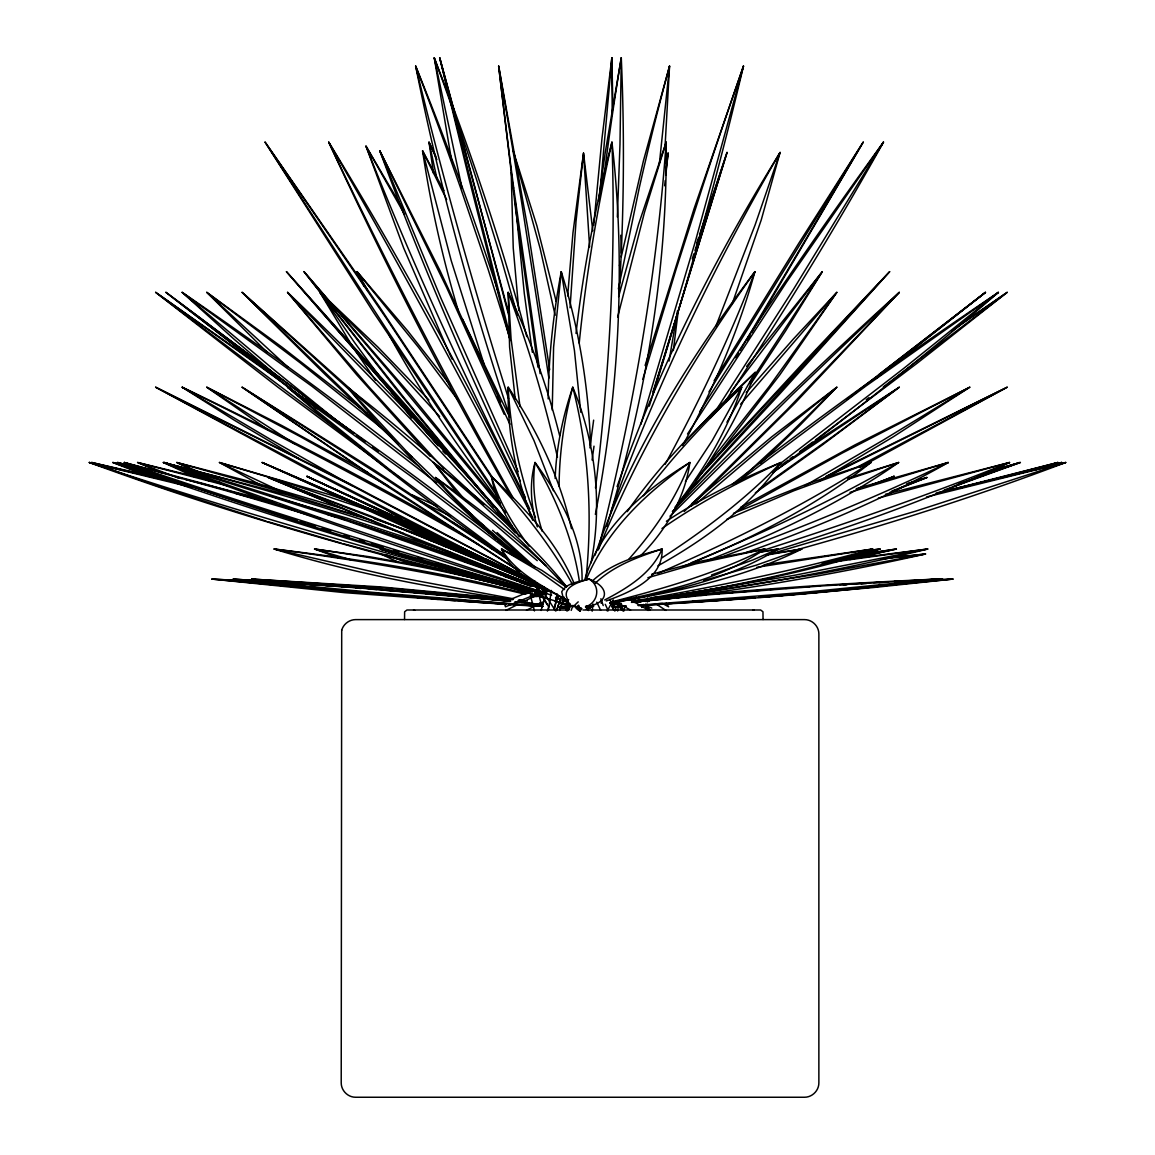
<?xml version="1.0" encoding="UTF-8"?>
<svg xmlns="http://www.w3.org/2000/svg" width="1155" height="1155" viewBox="0 0 1155 1155"><rect width="100%" height="100%" fill="white"/><g stroke="black" fill="none" stroke-linecap="round" stroke-linejoin="round"><path stroke-width="1.5" d="M548.192 398.894C548.611 356.202 553.404 313.626 561.243 271.67C578.944 327.962 588.53 386.665 590.595 445.613M511.203 172.514L513.239 247.964L518.812 310.58M580.272 607.689L580.214 611.269L581.008 607.79M582.033 580.806C583.073 536.96 560.132 496.852 535.054 462.491C529.091 483.555 530.867 506.15 537.32 526.868M559.078 486.111C559.381 452.731 564.088 419.438 572.765 387.214C595.691 442.351 602.65 504.186 591.057 562.86M617.348 216.996L619.99 144.231L621.274 57.75L605.206 152.705L598.507 200.638M570.05 307.764L576.027 221.284L583.52 153.081L592.804 230.885M619.167 293.139C623.96 214.787 624.725 136.174 621.274 57.75A3120.897 2675.817 64.3 0 0 603.776 177.841M555.165 478.473C556.306 447.375 562.702 416.623 572.765 387.214C588.805 449.873 592.76 515.419 585.874 579.666M567.654 295.911L572.952 232.862L583.52 153.081L589.628 246.953M665.063 146.353L669.553 66.037L643.393 160.978L621.231 256.843M599.488 197.332L611.861 57.75L612.872 104.99M593.684 225.398L602.015 138.08L611.861 57.75A3120.897 1872.457 -73.8 0 1 612.15 114.157M678.303 310.608L673.322 350.571M664.659 185.796L665.222 180.57M665.771 175.329L668.11 153.081L665.93 161.31M579.218 343.078C586.018 275.511 597.222 208.42 611.933 142.137C626.313 266.083 618.863 392.021 595.374 514.394M576.027 333.42C583.318 268.884 595.821 205.027 611.933 142.137C616.005 256.439 609.609 370.943 595.951 484.436L595.504 487.915M659.433 163.115L669.553 66.037A3120.897 3003.058 35 0 0 639.249 187.904L618.387 288.866M665.858 171.806L668.11 153.081L665.728 163.375M592.082 460.036L594.017 446.162M589.887 447.88L593.641 420.146M592.169 611.197L593.064 604.065M601.192 603.3L601.64 599.734M677.523 310.724L669.063 361.067M617.636 610.995L618.416 605.668M548.394 609.768L551.426 590.465M554.544 609.551L557.028 593.771M619.484 265.664L620.192 262.127M617.651 317.033L644.519 212.231L666.19 142.137C667.576 272.421 644.577 402.113 606.62 526.463M598.377 548.784C632.146 415.439 656.473 279.438 666.19 142.137L638.542 224.46L618.604 296.575M645.934 609.349L647.262 604.195M645.111 365.428L693.996 208.925L743.488 66.037C717.269 177.119 686.575 287.119 652.46 396.021M541.06 610.475L547.167 589.7M547.441 611.096L548.971 605.913M560.161 609.623L563.207 599.243M642.714 379.418L676.065 269.404L702.197 187.904A3120.897 1447.634 -75.4 0 1 743.488 66.037L695.368 241.366L640.866 424.361M663.822 357.53L727.044 152.431L699.555 234.653M653.239 392.469L727.044 152.431L694.992 250.404M584.69 580.041C599.546 527.185 644.678 489.879 689.867 462.491C684.973 498.368 665.525 530.824 640.216 556.133M653.008 391.675L663.273 359.248M649.24 406.156L651.925 397.71M556.724 610.403L561.056 596.991M559.713 610.475L564.044 597.077M692.264 258.836L693.91 253.782M696.855 242.824L698.472 237.916M617.088 486.602C657.989 369.268 715.017 258.085 780.087 152.431L761.246 219.926L732.169 303.909M553.707 609.147L558.428 595.706M556.465 610.547L561.186 597.106M567.87 610.649L570.224 603.935M571.205 610.374L572.981 605.336M595.042 555.18C630.486 451.894 689.564 358.469 754.922 271.67C738.117 332.366 712.621 390.332 682.605 445.599M610.937 511.809C655.463 386.882 713.458 267.007 780.087 152.431L755.052 225.095L715.883 326.186M598.29 549.968C638.195 450.912 693.014 358.454 754.922 271.67C730.09 336.827 700.002 399.875 666.854 461.192L665.121 464.339M586.134 579.796C606.519 530.491 646.482 492.131 689.867 462.491C676.267 498.325 654.423 530.477 629.013 558.948M646.194 601.495L647.637 598.232M647.536 601.957L648.98 598.694M555.44 601.51L557.085 598.348M610.62 604.339L612.28 601.192M622.978 611.038L625.461 606.303M633.749 601.957L636.217 597.207M607.256 610.995L613.276 599.936M747.285 340.018L749.999 335.499M751.804 332.481L863.218 142.137L798.957 243.012L714.093 380.731M740.283 350.225L863.218 142.137L708.953 391.848M735.735 357.747L738.464 353.242M726.957 422.239L755.269 372.329L712.664 412.609L682.721 444.661M687.543 433.948L786.497 282.21L883.488 142.137C833.737 231.159 780.217 318.044 724.07 403.167M699.612 411.873C757.853 319.935 819.545 230.206 883.488 142.137L793.37 289.486L715.436 411.209M641.704 607.443L643.638 604.44M645.587 601.452L647.522 598.463M750.461 384.341L785.573 330.936L822.288 271.67L746.592 366.453M749.739 382.839L822.288 271.67L730.754 392.238M627.252 511.651C659.375 465.09 699.324 424.448 741.712 387.214C727.361 431.075 703.15 471.081 674.953 507.363M685.42 481.447L712.26 440.546L741.712 387.214C706.167 420.752 672.629 456.586 643.335 495.755M717.37 456.167L779.842 374.812L836.826 292.345L793.095 339.325L746.231 392.599M673.091 511.304C707.048 469.349 736.385 423.077 755.269 372.329L725.542 401.94M704.016 469.594L769.331 386.333L836.826 292.345L740.615 404.178M678.404 503.06L690.762 488.493M695.555 479.917L889.639 271.67L779.279 394.447L676.801 505.269M699.035 475.47L805.367 360.678L889.639 271.67L683.37 497.343M710.267 418.096L720.706 406.906M672.398 511.564L674.867 508.994C747.299 434.367 822.201 362.136 899.297 292.345L795.521 402.546L691.051 506.179M670.001 516.184L792.489 394.49L899.297 292.345L786.8 409.938L684.208 511.506M595.042 583.434C613.464 565.733 638.239 556.797 662.089 549.015C663.446 578.944 629.475 592.313 606.245 600.975M568.664 599.561L566.08 602.044L573.024 606.808L578.207 601.87M760.539 463.184L799.693 425.574L836.826 387.214L771.742 436.821L691.903 503.594M566.831 610.981L569.458 608.613M742.145 477.852L786.887 436.532L836.826 387.214L770.529 440.546L695.96 503.898M592.298 581.052C611.428 563.221 637.488 555.858 662.089 549.015C651.564 573.515 627.324 588.155 604.671 599.994M875.981 378.479L985.504 292.345L878.608 374.812M875.865 378.234L886.953 369.571M888.339 368.488L985.504 292.345L855.205 392.945M735.36 483.873L865.514 386.333L998.396 292.345C925.574 355.495 849.993 415.41 772.623 472.871M847.366 399.211L857.039 391.704M859.811 389.553L863.954 386.333M846.947 399.341L851.076 396.151M731.909 484.523C818.419 417.33 907.541 353.531 998.396 292.345L903.643 368.488L777.907 465.407M883.301 386.911L1007.174 292.345L958.664 325.696M866.207 399.745L869.022 397.652M799.693 451.648L812.644 442.091M815.517 439.968L917.214 363.175L1007.174 292.345L951.72 331.052M780.896 465.436L788.186 460.123M758.979 489.215L832.755 436.532L899.297 387.214L800.386 451.677M755.37 492.824L822.331 444.978L899.297 387.214L772.695 472.323M661.959 528.514C699.295 502.584 739.604 481.216 780.968 462.491C749.97 507.146 704.738 539.587 657.859 565.878M666.406 521.252C702.298 497.545 741.221 478.776 780.968 462.491C745.524 499.263 704.55 530.289 661.757 557.966M790.034 458.651L792.98 456.658M818.693 481.375L893.263 436.821L969.767 387.214L854.83 444.978L740.514 507.42M737.034 511.304L842.269 453.049L969.767 387.214L882.492 440.546L804.544 485.995M586.408 609.306L592.602 605.826M859.926 467.385L1007.174 387.214L825.839 476.495M857.27 467.125L1007.174 387.214L825.666 477.463M505.89 610.403L516.978 604.902M521.728 602.549L540.728 593.15M543.904 591.577L547.066 590.003M526.507 610.23L534.419 606.303M540.757 603.17L543.918 601.596M866.726 463.646L869.022 462.491L867.405 463.299M566.037 610.201L569.314 608.699M642.296 606.678L645.356 605.278M726.654 519.432L794.005 490.702L870.942 462.491C814.492 507.449 749.133 539.731 682.533 566.73M733.439 513.325L807.995 483.584L870.942 462.491C803.562 505.861 731.519 541.551 658.047 573.328M880.37 482.4L894.259 476.336L871.678 484.797M882.81 481.216L894.259 476.336L876.313 483.18M505.789 601.351L532.325 590.407M540.295 592.457L505.457 606.808L504.576 603.632M543.615 591.086L546.921 589.714M752.872 610.316L754.071 609.999M691.094 562.846C762.184 533.581 832.048 500.981 898.648 462.491L847.914 478.199M890.029 492.319L926.902 477.491L906.848 483.858M706.34 560.955C773.561 534.909 839.468 504.028 898.648 462.491L847.756 479.397M898.373 488.551L926.902 477.491L907.296 483.902M891.992 491.005L896.785 489.157M718.006 558.327C796.156 529.9 873.368 498.671 948.269 462.491L856.288 488.681M1019.302 462.491L953.294 486.472M745.784 552.639C815.444 527.893 883.965 499.162 948.269 462.491L850.008 492.348M954.275 486.472L1020.37 462.491L988.319 471.37M944.241 489.994L952.601 487.049M1041.492 468.237L1057.908 462.491L944.92 491.193M984.305 474.705L1020.37 462.491L988.319 471.659M1048.523 467.082L1061.676 462.491L976.812 483.584M958.275 484.003L985.316 474.705M647.868 577.717L695.7 563.885L764.855 549.015C719.536 580.33 664.053 591.562 611.053 602.607M711.509 574.973L753.161 559.829L778.008 549.015L759.528 552.003M1035.862 469.71L1057.908 462.491L968.987 485.649M1042.965 468.598L1061.676 462.491L1003.117 477.477M761.362 550.906C845.041 524.211 927.985 495.12 1009.542 462.491L885.394 494.311M773.027 551.166C853.502 526.29 932.937 497.632 1009.542 462.491L878.392 498.094M651.622 574.295L700.262 561.272L764.855 549.015C716.114 573.414 663.461 588.79 610.778 602.073M771.872 553.548L915.496 511.203L1065.747 462.491L936.142 493.055M790.958 551.411C883.792 525.77 975.701 496.65 1065.747 462.491L926.555 496.968M703.669 580.619L756.352 565.142L801.873 549.015L767.469 554.285M960.44 487.944L965.566 486.573M964.858 486.717L969.983 485.374M631.236 597.871L609.71 603.04M822.187 563.496L880.081 549.015L865.398 550.848M586.769 607.804L593.728 606.187M630.356 598.434L609.956 602.809M849.82 559.569L896.41 549.015L860.085 554.458M848.766 559.107L896.41 549.015L856.692 555.295M586.163 607.646L593.02 606.274M758.922 552.509L778.008 549.015C727.376 580.46 667.561 592.169 609.84 603.372M765.693 555.237L801.873 549.015C742.001 578.958 675.415 591.836 609.97 603.184M756.684 567.35L872.718 549.015C796.084 574.916 716.201 589.397 636.419 601.524M651.42 597.944L656.473 597.063M619.874 603.43L613.19 604.57L620.076 603.617M633.258 601.134C713.747 587.159 793.933 570.815 872.718 549.015L764.119 564.737M619.08 603.43L612.222 604.57L619.253 603.617M636.217 600.571L639.653 599.994M646.54 599.994L653.615 598.896M660.689 597.785L793.182 575.537L927.754 549.015L840.97 560.06M832.885 562.037L927.754 549.015C839.483 570.599 749.898 586.495 659.895 598.839M645.428 599.965L648.865 599.459M652.301 598.954L655.737 598.449M660.877 597.684C734.869 586.264 808.702 571.956 880.081 549.015L864.835 551.108M676.946 596.485L816.802 574.223L925.545 553.996L886.795 558.053M668.355 597.727L671.806 597.236M633.85 601.697L639.018 600.975M824.887 556.19L828.409 555.699M621.159 603.386L613.031 604.455L621.433 603.531M581.644 608.584L578.323 609.017L581.774 608.801M586.639 607.92L589.96 607.487M667.85 598.969L671.387 598.492M676.686 597.799C760.235 586.957 843.352 572.534 925.545 553.996L881.193 559.164M851.307 552.595L854.83 552.162M586.523 608.209L589.902 607.79M631.482 602.116C732.934 590.104 834.978 583.838 937.008 579.074C837.895 592.544 738.074 600.051 638.239 605.624M631.54 602.419L649.76 600.412M636.578 601.87L711.408 594.565L819.963 586.061M633.821 602.419L639.191 601.87M637.3 602.405L640.837 602.044M653.311 600.023L660.357 599.315M663.88 598.954L670.911 598.247M676.195 597.713L681.479 597.178M646.02 601.192L649.428 600.86M889.321 584.473L896.294 583.78M899.774 583.434L942.581 579.074L915.092 580.431M878.666 585.498L884.023 584.993M688.423 596.529L695.382 595.879M700.594 595.403L705.806 594.912M814.391 592.688L942.581 579.074L916.839 580.489M869.051 587.043L952.976 579.074L920.766 580.691M837.101 589.873L840.652 589.555M847.77 588.935L853.097 588.458M858.439 587.996L865.543 587.361M786.786 595.085L809.207 593.136M712.722 594.276L719.551 593.699M726.38 593.107L733.208 592.529M823.385 591.042L826.792 590.754M758.633 597.366L769.187 596.514M772.709 596.225L783.263 595.374M741.755 591.793L747.054 591.374M754.114 590.826L761.174 590.263M770.01 589.57L776.983 589.036M760.38 597.366L873.281 587.548L952.976 579.074L920.521 580.893M738.926 598.853L726.538 599.763M742.506 598.579L753.262 597.77M692.177 601.38L695.758 601.12M755.24 597.741L727.809 599.763M785.588 588.415L792.474 587.924M801.065 587.289L809.756 586.682M656.199 603.82L661.57 603.43M700.854 601.567L705.979 601.206M711.119 600.845L723.117 600.008M707.077 601.206L692.163 602.13M710.542 600.961L724.358 600.008M818.549 586.105L937.008 579.074L801.065 592.631L638.138 605.278M843.367 585.008L846.918 584.762M624.869 605.971L614.59 606.664L626.169 606.26M640.274 604.931L643.696 604.7M614.085 606.895L626.111 606.086M586.697 608.57L590.422 608.237M674.78 603.242L689.708 602.347M861.154 583.838L866.539 583.506M879.085 582.712L887.863 582.178M839.656 584.704L846.803 584.271M853.964 583.838L866.481 583.087M641.4 605.249L672.311 603.473M898.085 581.571L909.996 580.878M873.628 582.654L887.372 581.903M894.244 581.528L908.003 580.777M904.726 581.571L910.097 581.268M614.431 606.794L624.971 606.216M569.054 609.999L406.95 609.999L404.625 611.775L404.539 619.542M582.943 609.999L760.654 609.999L762.964 611.775L763.051 619.542M266.892 581.903L211.885 579.074L344.912 592.688L505.933 604.412M273.764 582.279L280.622 582.654M534.245 606.029L509.456 604.628M266.632 582.178L211.885 579.074L358.526 592.631L542.922 606.346M291.392 583.304L300.358 583.838M309.323 584.387L320.022 585.051M273.648 582.596L277.243 582.827M494.73 603.473L505.327 604.137M558.933 607.458L569.372 608.122M576.331 608.57L579.81 608.801M325.349 585.412L335.975 586.105M341.288 586.451L353.603 587.289M534.693 605.855L510.582 604.224M560.348 607.487L568.895 608.079M472.251 601.928L461.986 601.178M477.434 602.275L489.532 603.112M341.649 587.058L345.201 587.303M505.442 603.863L452.702 600.08M357.097 587.548L509.904 600.571M560.189 607.516L568.823 608.151M355.841 588.054L361.111 588.444M369.889 589.093L376.92 589.613M542.922 606.245L375.62 592.631L233.223 579.074L381.699 589.295L509.947 601.12M446.783 600.037L455.229 600.672M385.683 590.277L392.642 590.811M399.601 591.36L406.546 591.909M413.49 592.457L422.08 593.165M425.516 593.439L510.799 601.033M446.537 599.532L339.512 590.176L233.223 579.074L360.187 588.054L510.12 601.365M417.186 597.655L422.456 598.088M431.248 598.81L438.265 599.387M519.606 601.87L523.056 602.217M515.289 601.87L541.074 604.455L515.217 601.668M508.2 599.344L386.376 588.054L251.761 579.074L268.841 581.514M518.581 601.495L523.778 602.044M518.624 600.513L523.821 601.091M282.484 582.683L251.761 579.074L381.035 586.928L510.221 599.012M559.93 606.577L568.664 607.588M576.258 608.151L579.767 608.584M519.057 600.023L524.37 600.701M413.519 609.999L414.717 610.316M273.995 582.236L277.561 582.712M525.135 601.466L518.09 600.47M539.385 603.372L542.951 603.848M512.863 599.719C432.302 588.01 351.943 573.082 274.067 549.015C358.988 559.28 443.881 572.129 526.709 593.843M560.709 606.519L569.588 607.905L561.07 606.346M519.865 599.893L523.244 600.441M520.371 599.994L527.344 601.134M539.573 603.141L543.052 603.704M513.513 598.824L388.889 575.537L274.067 549.015C358.382 560.161 442.408 574.208 525.106 594.204M440.358 569.372L370.524 556.912L314.535 549.015L339.931 558.341M138.86 468.439L112.815 462.491L141.791 473.911M171.518 480.783L91.649 462.491L124.783 474.546M180.989 483.584L89.253 462.491C233.267 515.347 381.164 557.143 530.535 591.88M529.842 591.476L460.138 574.714M176.888 477.362L182.042 478.603M185.493 479.44L274.529 502.18M138.716 468.742L112.815 462.491L159.274 478.776M530.289 591.476L480.913 579.391M167.461 480.653L91.649 462.491L103.387 466.389M500.216 584.069L529.394 591.374M220.547 482.718L137.589 462.491L162.407 473.189M191.196 487.193L89.253 462.491C235.302 511.073 383.316 553.577 532.296 592.169M462.318 574.714L472.453 577.269M530.217 595.417L535.169 596.673M555.483 597.842L558.861 598.709M563.929 599.994L567.307 600.86M537.537 593.526L542.619 594.825M562.918 599.994L567.986 601.293M458.405 574.295L343.006 543.644M151.016 471.067L117.579 462.491C256.959 512.43 398.605 556.017 541.811 593.526L463.964 571.119M510.712 586.249L529.871 591.259M555.887 598.016L559.294 598.911M562.687 599.806L567.798 601.149L563.019 598.723M486.703 580.517L491.77 581.846M150.338 471.197L117.579 462.491L296.979 520.645M235.649 493.387L262.387 500.563M520.327 588.516L525.381 589.887M228.603 486.111L137.589 462.491L177.913 477.766M539.428 592.631C399.284 555.122 260.712 511.737 124.264 462.491L203.453 483.584L296.922 510.308M531.906 595.244L537.089 596.659M539.674 594.002L543.052 594.926M561.648 600.066L568.404 601.943M264.12 501.039L277.936 504.865M269.577 495.74L347.352 518.22L449.945 552.104M555.685 597.424L559.15 598.406M562.629 599.387L567.827 600.845M524.63 589.743L529.64 591.158M542.763 593.526L546.171 594.507M563.221 599.387L568.332 600.845M528.903 592.486C458.665 572.635 386.708 559.54 314.535 549.015L350.817 559.829M535.747 594.45L539.168 595.417M341.331 543.182L267.845 521.641M539.356 592.544C400.034 552.307 261.564 509.167 124.264 462.491L226.062 490.702L319.892 518.335M436.431 563.005L441.585 564.535M445.036 565.546L462.245 570.613M434.569 565.199L380.154 549.015L406.892 556.912M555.252 600.975L567.394 604.57L380.154 549.015M515.91 587.447L529.438 591.461M391.949 552.509L453.67 570.758M574.078 606.548L580.777 608.526M525.15 591.966L550.43 599.488M563.178 603.285L569.603 605.191M577.63 607.588L580.835 608.541M393.552 550.242L398.692 551.772M417.518 557.417L422.658 558.948M326.735 514.22L335.195 516.79M341.952 518.84L347.02 520.385M344.161 535.256L349.258 536.815M359.465 539.919L364.576 541.464M371.376 543.543L383.287 547.152M551.628 595.128C420.969 555.569 291.753 511.261 164.255 462.491C289.963 499.552 414.385 541.089 536.96 587.491M307.028 523.793L315.474 526.406M322.216 528.485L330.662 531.098M392.195 536.223L450.594 555.064L520.443 580.041M266.141 521.136L160.516 487.02M348.723 520.905L414.457 542.013L477.463 563.828M300.329 521.699L305.339 523.273M563.337 598.868L568.361 600.47M342.313 508.503L257.955 483.584L176.773 462.491L193.564 470.663M546.604 593.526L335.528 523.273L164.255 462.491L347.193 520.905L533.682 586.249M358.425 516.04L277.648 490.702L176.773 462.491L199.223 471.991M373.137 520.977L287.119 494.788L163.317 462.491L195.773 477.362M463.299 561.085L534.606 585.643M397.262 531.372C320.209 505.385 242.074 482.703 163.317 462.491L209.835 481.13M511.203 578.915L533.365 586.249L498.05 573.79M534.505 593.093L539.573 594.782M561.099 603.805L570.455 606.938M374.292 518.797L436.951 540.8M504.822 576.634L513.123 579.464M398.894 531.921L403.759 533.61M369.918 510.626L281.502 481.058L219.436 462.491L261.737 485.678M430.007 540.295L435.031 542.056M126.487 475.153L158.856 486.472M531.228 586.249L520.14 582.293L532.036 586.249L514.784 580.041M543.89 590.754L547.051 591.894M413.966 565.142L386.723 555.05M384.788 516.068L425.387 531.372M436.706 542.633L458.391 550.718M441.614 545.03L456.153 550.43M552.249 592.486L418.774 540.67L268.234 477.491L370.437 515.924L505.688 570.801M143.422 474.546L148.418 476.438M541.883 589.353L546.806 591.216M419.958 526.507L329.984 494.788L219.436 462.491L278.99 490.485M532.643 584.777L552.119 592.327M534.693 585.628L400.684 532.296L268.234 477.491L402.258 529.033L521.208 577.601M644.909 605.278L651.781 608.079M522.825 578.28L543.89 587.13L534.029 582.856M507.262 571.48L532.383 582.149M544.525 588.126L416.551 532.282L262.156 462.491L391.314 518.22L529.25 580.041M397.652 561.922L382.002 554.559M563.106 603.285L568.043 605.437M547.383 589.267L262.156 462.491L396.714 520.905L536.57 583.419M411.902 494.788L437.355 506.352M544.655 587.78L306.84 476.336L392.094 515.188M530.751 580.72L536.772 583.477M542.662 586.754L306.84 476.336L440.402 537.84M400.28 519.173L420.16 528.413M438.525 536.757L503.06 567.249M460.989 547.47L481.88 557.273M486.255 559.164L536.945 583.275M574.757 605.956L581.21 609.017M510.308 570.556L537.306 583.405M420.478 501.328L450.508 516.155M461.423 548.279L310.031 470.619L155.651 387.214L349.662 483.743L528.788 578.496M487.814 560.781L325.262 477.159L155.651 387.214L352.78 486.111L528.398 578.438M655.982 596.962L660.66 599.503M651.478 597.51L656.156 600.051M662.407 603.43L668.644 606.808L666.175 603.228M563.467 599.936L569.545 603.242M577.125 607.371L580.157 609.017L577.789 606.462M351.914 485.591L272.392 440.546L182.158 387.214C274.298 431.349 365.327 477.968 453.915 528.889M367.68 472.308L281.907 425.574L206.774 387.214L268.234 429.934M628.898 598.983L648.865 610.403M615.211 601.307L630.572 610.085M388.383 486.111L300.083 436.532L206.774 387.214L295.247 444.184M479.282 545.03C382.19 488.854 282.816 436.691 182.158 387.214L234.191 420.117L299.463 459.011M444.531 517.325L447.505 519.129M564.954 599.142L567.928 600.932M519.663 571.35L383.215 483.743L242.131 387.214L375.086 470.619L506.93 558.053M451.98 521.829L500.548 552.725M489.734 547.383L492.636 549.202M516.617 569.17L519.635 571.075M515.101 568.217L363.132 469.58L242.131 387.214L382.926 477.159L507.204 559.078M502.945 555.757L505.933 557.677M386.708 509.774L402.72 520.183M655.578 603.603L665.901 610.403M647.392 608.18L650.352 610.129M504.908 556.436C429.804 503.551 357.054 447.274 287.552 387.214C367.723 440.777 445.758 497.588 520.66 558.313M270.183 372.762L155.651 292.345L277.951 387.214L400.352 478.184M505.5 556.003L389.596 469.58L287.552 387.214L412.219 477.159L518.869 558.414M273.071 374.812L280.217 379.952M305.945 398.432L310.233 401.521M280.766 381.208L155.651 292.345L363.839 449.396M283.61 383.258L286.469 385.308M287.898 386.333L292.143 389.423M318.708 407.657L353.964 433.327L322.418 409.938M356.823 435.435L365.413 441.744M372.574 447.014L378.291 451.23M568.246 601.972L563.005 597.178L561.72 591.793C567.033 582.394 579.796 581.745 589.151 579.074C611.414 587.866 608.613 603.704 585.441 606.895C598.203 602.751 601.134 586.163 589.151 579.074C580.373 581.485 560.998 586.653 567.524 599.344M578.077 606.851L580.965 609.017L578.179 606.823M313.193 402.546L165.945 292.345L305.093 400.41M349.662 430.165L165.945 292.345L305.541 399.962M356.577 435.435L362.107 439.636M314.117 406.531L316.975 408.726M524.991 561.561C492.911 536.151 461.365 509.413 435.522 477.491C473.81 504.822 511.434 533.35 545.738 565.632M564.55 589.541L537.71 570.382L501.53 549.015C512.069 576.013 543.832 586.711 567.076 600.441C543.572 586.249 515.91 573.616 501.53 549.015L541.767 570.296L565.849 586.783M342.328 425.184L272.392 368.488L182.158 292.345C263.123 347.684 342.515 405.391 419.207 466.533M346.486 428.491L350.658 431.797M528.355 563.135C495.553 536.714 463.53 509.023 435.522 477.491L491.337 521.454L537.248 560.666M367.377 413.591L281.907 347.106L206.774 292.345L267.281 352.434M436.648 482.906L312.038 386.333L182.158 292.345L234.191 339.325L276.623 375.765M387.012 432.432L300.083 362.757L206.774 292.345L288.086 367.319M576.908 608.613L579.622 610.836M531.603 565.286L492.535 530.333M497.516 540.367L501.487 543.745M504.129 546.012L506.785 548.264M535.068 567.163L497.069 532.556M516.805 555.411L519.49 557.735M498.267 539.067L502.223 542.576M504.851 544.915L507.493 547.253M496.217 539.197C442.841 492.434 392.498 442.033 347.366 387.214C394.851 424.015 440.589 463.083 483.887 504.735M480.105 522.638L483.974 526.16M490.442 532.036L494.311 535.559M439.636 467.963L347.366 387.214L408.09 453.049L472.453 515.592M365.832 402.951L242.131 292.345L325.436 374.812L398.417 444.444M354.513 394.49L242.131 292.345L391.834 437.081M324.786 296.849L319.906 292.345L352.694 346.774M329.969 301.628L377.916 347.106L428.981 400.02M406.026 451.591L412.349 457.539M323.732 296.041L319.906 292.345L354.729 342.775L378.71 375.332M330.099 302.191L390.419 362.757L439.607 416.507M558.428 577.991L566.643 586.581M577.327 606.433L579.781 609.017M443.881 468.901L368.459 386.333L287.552 292.345C367.564 368.662 444.242 448.501 516.704 532.036M430.079 456.239L356.751 374.812L287.552 292.345L412.219 420.767L515.404 532.903M566.008 587.202C524.933 542.46 479.989 501.429 433.428 462.491L457.366 493.546M465.508 500.563L433.428 462.491C481.26 499.898 528.499 539.168 566.585 586.769M442.899 451.157L445.743 453.958M436.547 443.52L286.454 271.67L396.41 394.447L512.098 526.131M438.207 445.83L286.454 271.67L511.578 525.973M493.69 507.002L488.06 500.389M498.267 512.358L501.703 516.357M505.139 520.371L508.575 524.37M511.015 526.42L487.006 498.065M485.851 497.776L397.031 390.26L304.01 271.67L410.242 394.447L500.231 504.302M485.865 496.708L403.947 397.594L304.01 271.67L394.331 377.757L505.63 512.676M411.613 417.995L388.037 387.647M500.216 502.93C459.401 449.627 421.532 393.927 389.148 335.066M450.97 386.044L407.715 330.936L357.083 271.67L363.998 286.238M528.947 546.084C513.195 524.846 498.917 501.905 491.438 476.336C523.922 507.565 556.768 541.132 574.136 583.492M459.228 401.767L418.514 347.352L357.083 271.67L367.319 289.919M611.486 602.679L616.597 609.941M611.832 606.693L614.893 611.053M375.433 380.139L354.657 349.748M498.209 497.733L373.7 312.659L265.087 142.137L379.504 306.869L493.286 478.661M497.256 494.788L385.525 327.688L265.087 142.137L385.409 317.048L492.218 478.228M519.274 536.757C506.583 518.508 495.12 498.541 491.438 476.336C522.176 509.398 550.661 544.958 572.548 584.574M539.255 585.542L555.613 610.995M535.877 586.841L548.394 606.317M645.804 603.993L649.615 610.042M645.14 605.913L647.984 610.446M621.087 606.404L623.945 610.952M618.517 605.292L621.376 609.84M403.817 210.484L365.976 146.122L403.658 247.964L448.342 351.12M511.882 497.762C445.238 382.204 384.485 263.297 328.713 142.137C401.651 261.16 468.641 383.835 529.9 509.268M512.964 497.646C447.303 381.41 385.914 262.762 328.713 142.137C400.251 265.477 468.078 390.968 532.874 517.974M404.524 214.31L365.976 146.122C413.144 265.766 466.995 382.709 525.308 497.314M443.881 190.532L422.571 150.829C430.642 204.868 442.596 258.301 458.261 310.637M534.548 580.806L547.066 604.195M454.478 303.361L456.11 306.465M456.918 308.067L458.535 311.258M462.592 319.271L509.6 417.042M435.839 156.344L429.01 142.137L433.544 173.438M520.429 481.303C468.584 373.354 421.214 263.21 379.807 150.829L440.142 270.905L500.693 402.243M446.624 199.512L422.571 150.829L451.201 260.611L484.118 364.46M449.064 352.723L452.11 359.133M605.234 604.296L608.295 610.75M596.789 602.174L600.614 610.244M586.177 605.696L588.458 610.547M578.496 605.191L580.777 610.042M497.17 396.714L509.875 424.246M518.104 471.5L440.921 298.178L379.807 150.829L446.61 287.494L504.259 414.385M436.893 159.664L429.01 142.137L436.821 178.058M451.735 103.315L434.237 57.75L451.547 160.213M532.7 520.241C516.083 478.026 507.247 432.634 508.186 387.214C537.263 430.194 560.074 477.91 571.465 528.687M452.37 104.99C480.581 181.061 505.702 258.287 526.781 336.639M553.418 490.658L533.985 440.546L508.186 387.214C510.394 431.725 520.01 475.716 535.444 517.469M577.919 606.245L579.103 609.595M609.956 599.358L613.464 609.566M600.903 598.752L603.228 605.567M513.181 150.843L536.931 225.904L556.104 301.21M509.673 416.276C471.197 301.599 439.247 184.685 415.641 66.037C446.35 141.646 474.503 218.295 499.509 295.983M508.547 398.663C473.969 288.837 442.726 177.942 415.641 66.037A3120.897 2397.809 69.6 0 1 460.571 187.904L488.146 269.404L510.062 338.877M514.668 156.329L540.15 248.527L555.151 315.301M542.258 531.372C535.198 509.24 531.704 485.62 535.054 462.491C556.566 499.408 573.284 539.688 579.507 582.149M517.426 315.358L501.92 261.117L476.567 179.617A3120.897 2880.224 54.6 0 0 434.237 57.75L462.072 188.38M559.67 435.738C547.369 386.362 529.986 338.314 508.186 292.345L509.6 347.106L515.231 399.081M508.705 313.063L439.68 57.75L469.074 178.938L510.135 340.566M508.72 315.358L472.843 179.617A3120.897 487.121 77 0 0 439.68 57.75L509.961 335.773M542.07 607.27L538.966 595.258L530.896 597.207L534.447 610.937M577.168 606.346L578.02 609.811M567.365 600.528L569.069 607.458M557.461 457.265C544.785 401.261 528.268 346.139 508.186 292.345L511.102 339.209L520.01 406.574M620.914 606.346L621.664 609.811M578.742 606.13L579.68 611.269M537.956 367.146L515.563 208.925L498.657 66.037L527.806 228.488L549.679 369.701M540.121 373.628L513.701 187.904M548.885 378.104L520.761 196.668L498.657 66.037A3120.897 979.743 76.4 0 0 513.701 187.904M532.354 352.318L524.298 293.457L515.029 199.613M580.748 412.219L574.454 350.615L561.243 271.67L553.591 347.352L552.234 410.097M620.784 235.23L621.361 253.19M341.707 630.226L341.216 1082.914C341.173 1090.594 347.886 1097.293 355.552 1097.25L804.53 1097.25C812.21 1097.293 818.909 1090.594 818.866 1082.914L818.866 633.936C818.909 626.27 812.21 619.556 804.53 619.614L355.552 619.614C349.214 619.643 343.382 624.119 341.707 630.226M869.022 462.491L865.947 464.021L869.022 462.491M619.484 603.82L614.114 604.455L619.499 603.906M580.157 609.017L577.312 606.866L580.157 609.017"/></g></svg>
